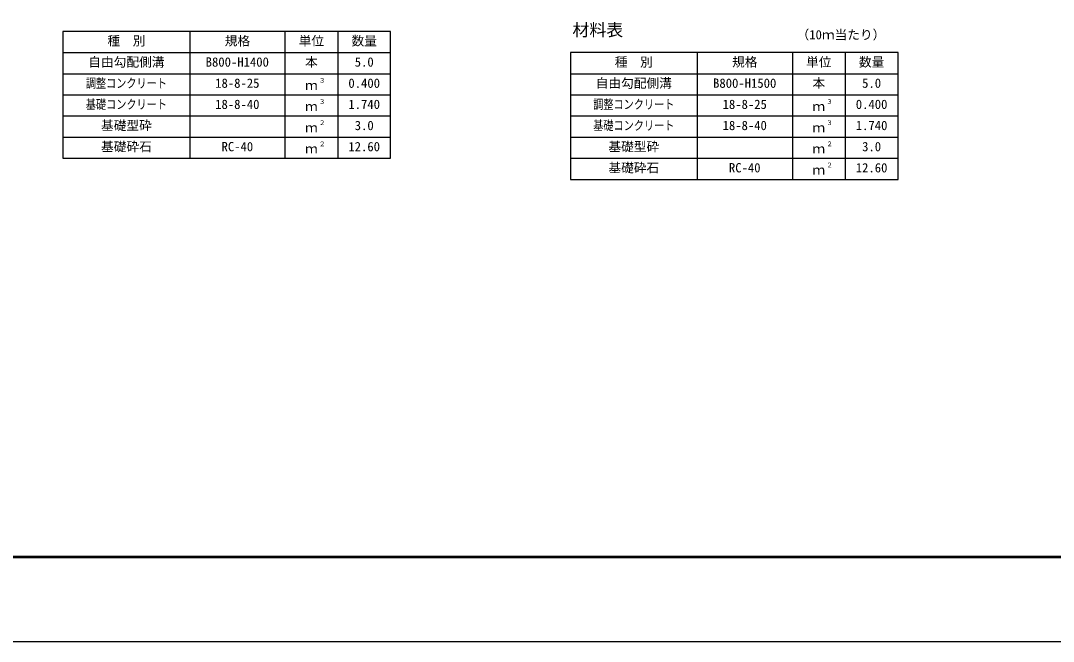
# Model space of a CAD drawing. Units: millimetres, scale not verified. Extents: x -16800 to 16800, y -5940 to 5940.
# Drawn here: x 6225 to 11110, y -5940 to -3006 of the extents above; entities that cross this region are included whole.
import ezdxf
from ezdxf.enums import TextEntityAlignment as Align

# ---------------------------------------------------------------- set-up
doc = ezdxf.new("R2010")
doc.units = ezdxf.units.MM
doc.header["$LTSCALE"] = 20
for name, color, linetype, lineweight in [('0-1_Defpoints', 5, 'Continuous', 25), ('0-3_HYO', 3, 'Continuous', 25), ('0-4_HYO2', 4, 'Continuous', 25), ('0-6_TXT', 7, 'Continuous', 25), ('0-7_WAKU', 3, 'Continuous', 25)]:
    doc.layers.add(name, color=color, linetype=linetype, lineweight=lineweight)
doc.styles.add('ＭＳ ゴシック', font='')
doc.styles.get('ＭＳ ゴシック').set_extended_font_data('MS Gothic')

msp = doc.modelspace()

# ---------------------------------------------------------------- linework, layer by layer
at = {"layer": '0-1_Defpoints'}
msp.add_lwpolyline([(0, -5940), (16800, -5940), (16800, 5940), (0, 5940)], close=True, dxfattribs=at)
at = {"layer": '0-3_HYO'}
for p, q in [((7025, -3056.12), (7025, -3656.12)), ((7475, -3056.12), (7475, -3656.12)), ((7725, -3056.12), (7725, -3656.12)), ((6425, -3156.12), (7975, -3156.12)), ((9425, -3156.12), (9425, -3756.12)), ((9875, -3156.12), (9875, -3756.12)), ((10125, -3156.12), (10125, -3756.12)), ((8825, -3256.12), (10375, -3256.12))]:
    msp.add_line(p, q, dxfattribs=at)
for points in [[(6425, -3656.12), (7975, -3656.12), (7975, -3056.12), (6425, -3056.12)], [(8825, -3756.12), (10375, -3756.12), (10375, -3156.12), (8825, -3156.12)]]:
    msp.add_lwpolyline(points, close=True, dxfattribs=at)
at = {"layer": '0-4_HYO2'}
for p, q in [((6425, -3256.12), (7975, -3256.12)), ((6425, -3356.12), (7975, -3356.12)), ((8825, -3356.12), (10375, -3356.12)), ((6425, -3456.12), (7975, -3456.12)), ((8825, -3456.12), (10375, -3456.12)), ((6425, -3556.12), (7975, -3556.12)), ((8825, -3556.12), (10375, -3556.12)), ((8825, -3656.12), (10375, -3656.12))]:
    msp.add_line(p, q, dxfattribs=at)
at = {"layer": '0-7_WAKU', "lineweight": 50}
msp.add_lwpolyline([(400, -5540), (16400, -5540), (16400, 5540), (400, 5540)], close=True, dxfattribs=at)

# ---------------------------------------------------------------- texts
at = {"layer": '0-6_TXT', "style": 'ＭＳ ゴシック'}
for s, height, p in [('材料表', 58.65, (8835, -3096.12)), ('種\u3000別', 43.99, (6635, -3136.12)), ('規格', 43.99, (7190, -3136.12)), ('単位', 43.99, (7540, -3136.12)), ('数量', 43.99, (7790, -3136.12)), ('（10ｍ当たり）', 43.99, (9895, -3107.12)), ('自由勾配側溝', 43.99, (6545, -3236.12)), ('本', 43.99, (7570, -3236.12)), ('種\u3000別', 43.99, (9035, -3236.12)), ('規格', 43.99, (9590, -3236.12)), ('単位', 43.99, (9940, -3236.12)), ('数量', 43.99, (10190, -3236.12)), ('B800-H1400', 43.99, (7100, -3236.12)), ('5.0', 43.99, (7805, -3236.12)), ('自由勾配側溝', 43.99, (8945, -3336.12)), ('本', 43.99, (9970, -3336.12)), ('18-8-25', 43.99, (7145, -3336.12)), ('ｍ', 43.99, (7570, -3346.12)), ('３', 21.99, (7635.54, -3305.75)), ('0.400', 43.99, (7775, -3336.12)), ('B800-H1500', 43.99, (9500, -3336.12)), ('5.0', 43.99, (10205, -3336.12)), ('18-8-40', 43.99, (7145, -3436.12)), ('ｍ', 43.99, (7570, -3446.12)), ('３', 21.99, (7635.54, -3405.75)), ('1.740', 43.99, (7775, -3436.12)), ('18-8-25', 43.99, (9545, -3436.12)), ('ｍ', 43.99, (9970, -3446.12)), ('３', 21.99, (10035.54, -3405.75)), ('0.400', 43.99, (10175, -3436.12)), ('基礎型砕', 43.99, (6605, -3536.12)), ('ｍ', 43.99, (7570, -3546.12)), ('２', 21.99, (7635.54, -3505.75)), ('3.0', 43.99, (7805, -3536.12)), ('18-8-40', 43.99, (9545, -3536.12)), ('ｍ', 43.99, (9970, -3546.12)), ('３', 21.99, (10035.54, -3505.75)), ('1.740', 43.99, (10175, -3536.12)), ('基礎砕石', 43.99, (6605, -3636.12)), ('RC-40', 43.99, (7175, -3636.12)), ('ｍ', 43.99, (7570, -3646.12)), ('２', 21.99, (7635.54, -3605.75)), ('12.60', 43.99, (7775, -3636.12)), ('基礎型砕', 43.99, (9005, -3636.12)), ('ｍ', 43.99, (9970, -3646.12)), ('２', 21.99, (10035.54, -3605.75)), ('3.0', 43.99, (10205, -3636.12)), ('基礎砕石', 43.99, (9005, -3736.12)), ('RC-40', 43.99, (9575, -3736.12)), ('ｍ', 43.99, (9970, -3746.12)), ('２', 21.99, (10035.54, -3705.75)), ('12.60', 43.99, (10175, -3736.12))]:
    msp.add_text(s, height=height, dxfattribs=at).set_placement(p, align=Align.BOTTOM_LEFT)
at = {"layer": '0-6_TXT', "style": 'ＭＳ ゴシック', "width": 0.8}
for s, p in [('調整コンクリート', (6533, -3336.12)), ('基礎コンクリート', (6533, -3436.12)), ('調整コンクリート', (8933, -3436.12)), ('基礎コンクリート', (8933, -3536.12))]:
    msp.add_text(s, height=43.99, dxfattribs=at).set_placement(p, align=Align.BOTTOM_LEFT)

doc.saveas('drawing.dxf')
